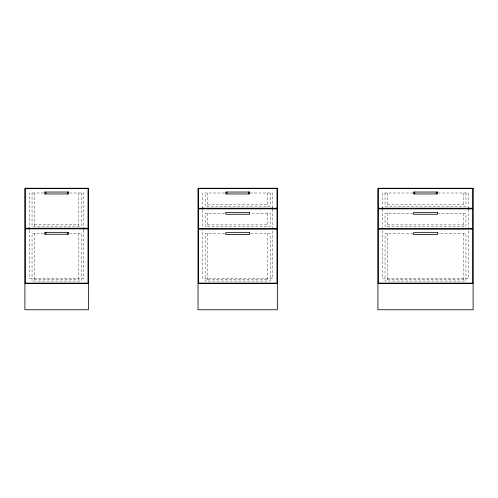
<?xml version="1.0" encoding="UTF-8"?>
<svg xmlns="http://www.w3.org/2000/svg" width="498" height="498" viewBox="0 0 498 498"><rect width="100%" height="100%" fill="white"/><g stroke="black" fill="none" stroke-linecap="round" stroke-linejoin="round"><path stroke-width="0.37" stroke-dasharray="2.49 1.87" d="M43.606 193L29.662 193L29.662 226.957M69.645 193L83.596 193L83.596 226.957M224.542 193L202.779 193L202.779 207.666M250.046 193L272.58 193L272.58 207.666M413.079 193L382.676 193L382.676 207.666M437.941 193L468.338 193L468.338 207.666M207.542 204.578L267.824 204.578M387.438 204.578L463.582 204.578M224.542 213.306L205.157 213.306L205.157 226.472L270.202 226.472L270.202 213.306L250.046 213.306M413.079 213.306L385.054 213.306L385.054 226.472L465.96 226.472L465.96 213.306L437.941 213.306M34.418 224.567L78.84 224.567M207.542 224.884L267.824 224.884M387.438 224.884L463.582 224.884M43.606 233.294L32.04 233.294L32.04 281.046L81.218 281.046L81.218 233.294L69.645 233.294M224.542 233.612L205.157 233.612L205.157 281.046L270.202 281.046L270.202 233.612L250.046 233.612M413.079 233.612L385.054 233.612L385.054 281.046L465.96 281.046L465.96 233.612L437.941 233.612M34.418 279.459L78.84 279.459M207.542 279.459L267.824 279.459M387.438 279.459L463.582 279.459M468.338 209.21L468.338 278.668L382.676 278.668L382.676 209.21M465.96 193L465.96 206.166L385.054 206.166L385.054 193M463.582 193L463.582 206.166M463.582 213.306L463.582 226.472M463.582 233.612L463.582 281.046M387.438 193L387.438 206.166M387.438 213.306L387.438 226.472M387.438 233.612L387.438 281.046M272.58 209.21L272.58 278.668L202.779 278.668L202.779 209.21M270.202 193L270.202 206.166L205.157 206.166L205.157 193M267.824 193L267.824 206.166M267.824 213.306L267.824 226.472M267.824 233.612L267.824 281.046M207.542 193L207.542 206.166M207.542 213.306L207.542 226.472M207.542 233.612L207.542 281.046M83.596 230.045L83.596 278.668L29.662 278.668L29.662 230.045M81.218 193L81.218 226.154L32.04 226.154L32.04 193M78.84 193L78.84 226.154M78.84 233.294L78.84 281.046M34.418 193L34.418 226.154M34.418 233.294L34.418 281.046"/><path stroke-width="0.75" d="M24.9 283.424L88.358 283.424M198.023 283.424L277.342 283.424M377.914 283.424L473.1 283.424M468.338 207.666L468.338 209.21M436.298 192.047L436.298 193.952M414.722 192.047L414.722 193.952M382.676 207.666L382.676 209.21M272.58 207.666L272.58 209.21M248.471 192.047L248.471 193.952M226.895 192.047L226.895 193.952M202.779 207.666L202.779 209.21M83.596 227.729L83.596 229.273M67.417 192.047L67.417 193.952M67.417 232.342L67.417 234.247M45.841 192.047L45.841 193.952M45.841 232.342L45.841 234.247M29.662 227.729L29.662 229.273M88.358 188.244L24.9 188.244L24.9 309.756L88.358 309.756L88.358 188.244M277.342 188.244L198.023 188.244L198.023 309.756L277.342 309.756L277.342 188.244M473.1 188.244L377.914 188.244L377.914 309.756L473.1 309.756L473.1 188.244M88.04 188.561L25.217 188.561L25.217 228.221L88.04 228.221L88.04 188.561M277.025 188.561L198.341 188.561L198.341 208.232L277.025 208.232L277.025 188.561M472.783 188.561L378.231 188.561L378.231 208.232L472.783 208.232L472.783 188.561M68.525 192.047L44.733 192.047L44.733 193.952L68.525 193.952L68.525 192.047M249.579 192.047L225.781 192.047L225.781 193.952L249.579 193.952L249.579 192.047M437.406 192.047L413.608 192.047L413.608 193.952L437.406 193.952L437.406 192.047M277.025 208.861L198.341 208.861L198.341 228.538L277.025 228.538L277.025 208.861M472.783 208.861L378.231 208.861L378.231 228.538L472.783 228.538L472.783 208.861M249.579 212.353L225.781 212.353L225.781 214.258L249.579 214.258L249.579 212.353M437.406 212.353L413.608 212.353L413.608 214.258L437.406 214.258L437.406 212.353M88.04 228.856L25.217 228.856L25.217 283.107L88.04 283.107L88.04 228.856M277.025 229.167L198.341 229.167L198.341 283.107L277.025 283.107L277.025 229.167M472.783 229.167L378.231 229.167L378.231 283.107L472.783 283.107L472.783 229.167M68.525 232.342L44.733 232.342L44.733 234.247L68.525 234.247L68.525 232.342M249.579 232.659L225.781 232.659L225.781 234.564L249.579 234.564L249.579 232.659M437.406 232.659L413.608 232.659L413.608 234.564L437.406 234.564L437.406 232.659"/></g></svg>
